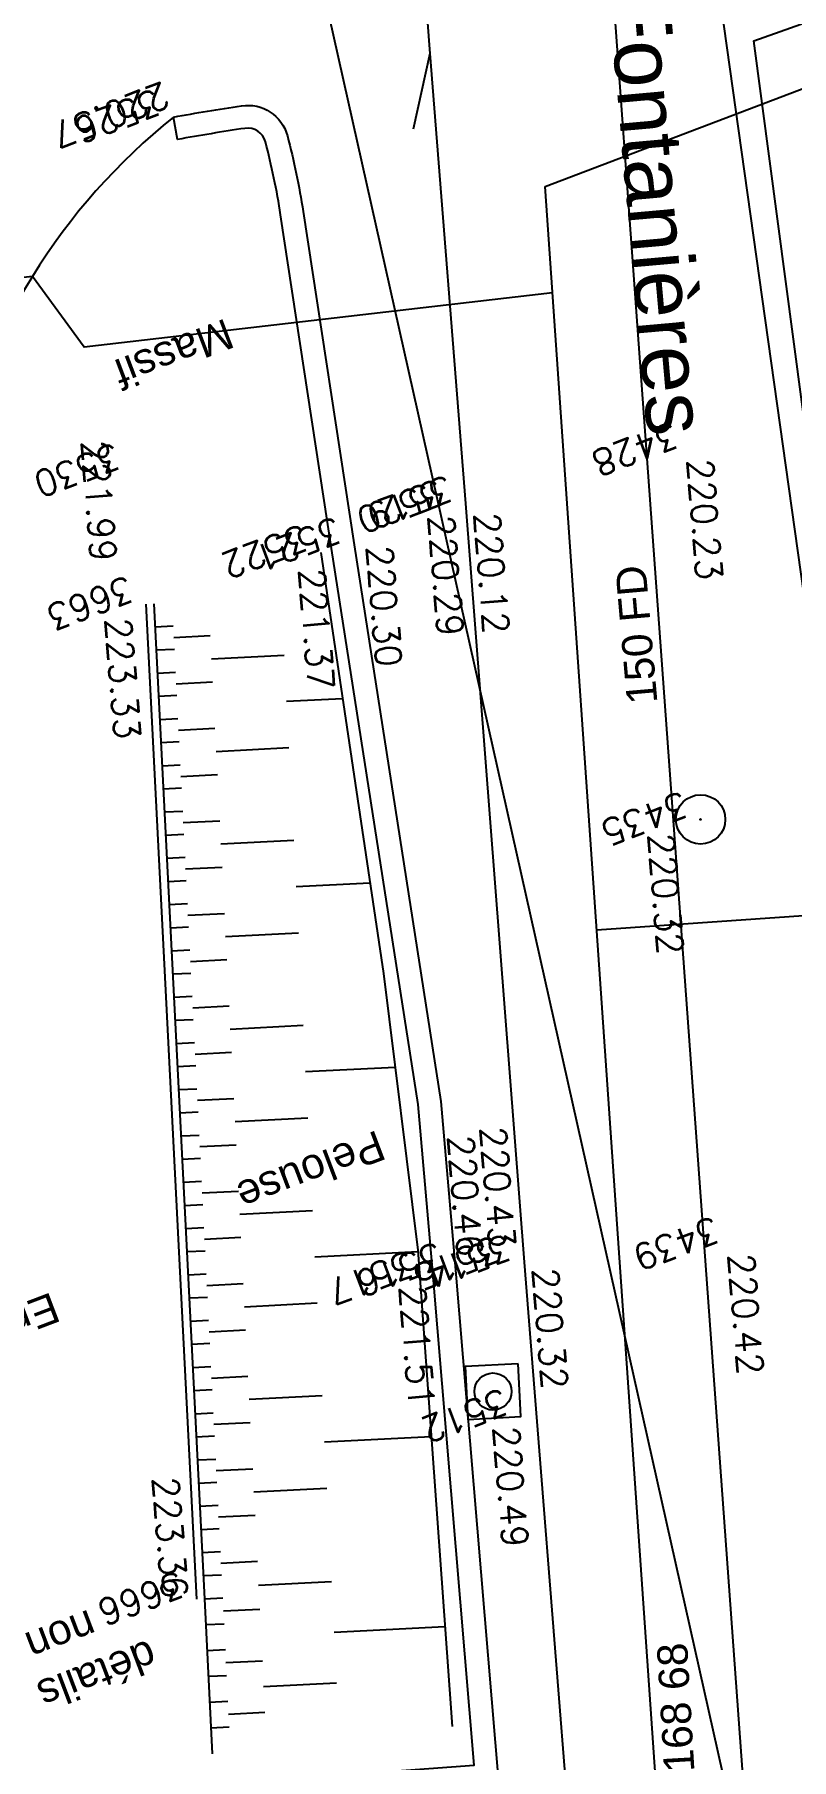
# Model space of a CAD drawing. Header units: centimetres. Extents: x 212517 to 243222, y -357108 to -330212.
# Drawn here: x 216828 to 217824, y -349305 to -347035 of the extents above; entities that cross this region are included whole.
import ezdxf
from ezdxf.enums import TextEntityAlignment as Align
from ezdxf.lldxf.tags import DXFTag

# ---------------------------------------------------------------- set-up
doc = ezdxf.new("R2010")
doc.units = ezdxf.units.CM
doc.layers.get('0').update_dxf_attribs({"color": 252})
for name, color, linetype in [('AEP_SSL', 252, 'Continuous'), ('EDF_SSL', 252, 'Texte-Electricite'), ('Fond topo - AFF', 252, 'Continuous'), ('Fond topo - ASS', 252, 'Continuous'), ('Fond topo - BAT_TXT', 252, 'Continuous'), ('Fond topo - CLO_MUR', 252, 'Continuous'), ('Fond topo - TAL', 252, 'Continuous'), ('Fond topo - TAL_HAC', 252, 'Continuous'), ('Fond topo - VEG_TXT', 252, 'Continuous'), ('Fond topo - VOI_NOM', 252, 'Continuous'), ('Fond topo - VOI_TXT', 252, 'Continuous'), ('Fond topo - Z_500', 252, 'Continuous'), ('GAZ_SSL', 252, 'Texte-GAZ'), ('prlm-VRD', 2, 'Continuous'), ('SA - GAZ-réso', 252, 'Texte-GAZ'), ('TELECOM_SSL', 252, 'Texte-Telecom'), ('UNITAIRE SSL', 252, 'UNITAIRE')]:
    doc.layers.add(name, color=color, linetype=linetype)
for name, color, linetype, plot in [('Fond topo - N', 252, 'Continuous', False), ('Fond topo - NCACHE', 252, 'Continuous', False), ('Fond topo - ZCACHE', 252, 'Continuous', False)]:
    doc.layers.add(name, color=color, linetype=linetype, plot=plot)
doc.layers.add('Fond topo - P', color=252, linetype='Continuous', lineweight=50)
doc.layers.add('Fond topo - VOI', color=252, linetype='Continuous', lineweight=25)
doc.styles.add('2000_ARIAL', font='arial.ttf', dxfattribs={"height": 0.4})
doc.styles.add('Lignes', font='arial.ttf', dxfattribs={"height": 0.35})
doc.styles.add('LignesA', font='arial.ttf', dxfattribs={"height": 0.35})
doc.styles.add('SIMPLEX', font='simplex_.ttf', dxfattribs={"height": 1.25})
doc.styles.add('TP-C_Autocad_Standard', font='simplex_.ttf', dxfattribs={"height": 1})
doc.styles.add('Tronçons', font='arial.ttf', dxfattribs={"height": 0.25})
tags = doc.linetypes.add('L16', pattern=[0.375, 0.3, -0.075]).pattern_tags.tags
tags[6:7] = [DXFTag(74, 4), DXFTag(75, 0), DXFTag(340, '0'), DXFTag(46, 0.0), DXFTag(50, 0.0), DXFTag(44, 0.0), DXFTag(45, 0.0)]
tags[4:5] = [DXFTag(74, 4), DXFTag(75, 0), DXFTag(340, '0'), DXFTag(46, 0.0), DXFTag(50, 0.0), DXFTag(44, 0.0), DXFTag(45, 0.0)]
tags = doc.linetypes.add('L8', pattern=[0.225, 0.15, -0.075]).pattern_tags.tags
tags[6:7] = [DXFTag(74, 4), DXFTag(75, 0), DXFTag(340, '0'), DXFTag(46, 0.0), DXFTag(50, 0.0), DXFTag(44, 0.0), DXFTag(45, 0.0)]
tags[4:5] = [DXFTag(74, 4), DXFTag(75, 0), DXFTag(340, '0'), DXFTag(46, 0.0), DXFTag(50, 0.0), DXFTag(44, 0.0), DXFTag(45, 0.0)]
tags = doc.linetypes.add('Texte-Electricite', pattern='A,5,-0.25,["ELEC",Lignes,S=1,R=0,X=0,Y=-0.18],-1.25', length=6.5).pattern_tags.tags
tags[15:16] = [DXFTag(74, 4), DXFTag(75, 0), DXFTag(340, '0'), DXFTag(46, 0.0), DXFTag(50, 0.0), DXFTag(44, 0.0), DXFTag(45, 0.0)]
tags[4:5] = [DXFTag(74, 4), DXFTag(75, 0), DXFTag(340, '0'), DXFTag(46, 0.0), DXFTag(50, 0.0), DXFTag(44, 0.0), DXFTag(45, 0.0)]
tags = doc.linetypes.add('Texte-GAZ', pattern='A,5,-0.25,["GAZ",Lignes,S=1,R=0,X=0,Y=-0.18],-1.25', length=6.5).pattern_tags.tags
tags[15:16] = [DXFTag(74, 4), DXFTag(75, 0), DXFTag(340, '0'), DXFTag(46, 0.0), DXFTag(50, 0.0), DXFTag(44, 0.0), DXFTag(45, 0.0)]
tags[4:5] = [DXFTag(74, 4), DXFTag(75, 0), DXFTag(340, '0'), DXFTag(46, 0.0), DXFTag(50, 0.0), DXFTag(44, 0.0), DXFTag(45, 0.0)]
tags = doc.linetypes.add('Texte-HT', pattern='A,5,-0.25,["HT",Lignes,S=1,R=0,X=0,Y=-0.18],-1.25', length=6.5).pattern_tags.tags
tags[15:16] = [DXFTag(74, 4), DXFTag(75, 0), DXFTag(340, '0'), DXFTag(46, 0.0), DXFTag(50, 0.0), DXFTag(44, 0.0), DXFTag(45, 0.0)]
tags[4:5] = [DXFTag(74, 4), DXFTag(75, 0), DXFTag(340, '0'), DXFTag(46, 0.0), DXFTag(50, 0.0), DXFTag(44, 0.0), DXFTag(45, 0.0)]
tags = doc.linetypes.add('Texte-Telecom', pattern='A,5,-0.25,["TEL",Lignes,S=1,R=0,X=0,Y=-0.18],-1.25', length=6.5).pattern_tags.tags
tags[15:16] = [DXFTag(74, 4), DXFTag(75, 0), DXFTag(340, '0'), DXFTag(46, 0.0), DXFTag(50, 0.0), DXFTag(44, 0.0), DXFTag(45, 0.0)]
tags[4:5] = [DXFTag(74, 4), DXFTag(75, 0), DXFTag(340, '0'), DXFTag(46, 0.0), DXFTag(50, 0.0), DXFTag(44, 0.0), DXFTag(45, 0.0)]
tags = doc.linetypes.add('Texte-TelecomA', pattern='A,5,-0.25,["TEL",LignesA,S=1,R=0,X=0,Y=-0.18],-1.25', length=6.5).pattern_tags.tags
tags[15:16] = [DXFTag(74, 4), DXFTag(75, 0), DXFTag(340, '0'), DXFTag(46, 0.0), DXFTag(50, 0.0), DXFTag(44, 0.0), DXFTag(45, 0.0)]
tags[4:5] = [DXFTag(74, 4), DXFTag(75, 0), DXFTag(340, '0'), DXFTag(46, 0.0), DXFTag(50, 0.0), DXFTag(44, 0.0), DXFTag(45, 0.0)]
tags = doc.linetypes.add('UNITAIRE', pattern='A,0.25,-0.2,0,-0.2,0.25,-0.3,["UNI",TP-C_Autocad_Standard,S=0.15,R=0,X=-0.1,Y=-0.05],-0.45', length=1.65).pattern_tags.tags
tags[23:24] = [DXFTag(74, 4), DXFTag(75, 0), DXFTag(340, '0'), DXFTag(46, 0.0), DXFTag(50, 0.0), DXFTag(44, 0.0), DXFTag(45, 0.0)]
tags[12:13] = [DXFTag(74, 4), DXFTag(75, 0), DXFTag(340, '0'), DXFTag(46, 0.0), DXFTag(50, 0.0), DXFTag(44, 0.0), DXFTag(45, 0.0)]
tags[10:11] = [DXFTag(74, 4), DXFTag(75, 0), DXFTag(340, '0'), DXFTag(46, 0.0), DXFTag(50, 0.0), DXFTag(44, 0.0), DXFTag(45, 0.0)]
tags[8:9] = [DXFTag(74, 4), DXFTag(75, 0), DXFTag(340, '0'), DXFTag(46, 0.0), DXFTag(50, 0.0), DXFTag(44, 0.0), DXFTag(45, 0.0)]
tags[6:7] = [DXFTag(74, 4), DXFTag(75, 0), DXFTag(340, '0'), DXFTag(46, 0.0), DXFTag(50, 0.0), DXFTag(44, 0.0), DXFTag(45, 0.0)]
tags[4:5] = [DXFTag(74, 4), DXFTag(75, 0), DXFTag(340, '0'), DXFTag(46, 0.0), DXFTag(50, 0.0), DXFTag(44, 0.0), DXFTag(45, 0.0)]

# ---------------------------------------------------------------- blocks, each defined once
blk = doc.blocks.new('AFF04')
at = {"ltscale": 2, "flags": 128}
blk.add_lwpolyline([(0.499143, -0.5), (0.499143, 0.499143), (-0.5, 0.499143), (-0.5, -0.5)], close=True, dxfattribs=at)
at = {"ltscale": 2}
for radius in [0.35, 0.01]:
    blk.add_circle((0, 0), radius, dxfattribs=at)
blk = doc.blocks.new('ASS03')
at = {"ltscale": 2}
for radius in [0.5, 0.01]:
    blk.add_circle((0, 0), radius, dxfattribs=at)
blk = doc.blocks.new('PTOPO')
at = {"layer": 'Fond topo - NCACHE', "style": 'SIMPLEX'}
blk.add_attdef('MAT', text='', height=0.34, dxfattribs=at).set_placement((0.1, -0.1), align=Align.TOP_LEFT)
at = {"layer": 'Fond topo - ZCACHE', "style": 'SIMPLEX'}
blk.add_attdef('ALT', (0.1, 0.1), '', height=0.34, dxfattribs=at)
blk = doc.blocks.new('A$C1F970F0F')
at = {"layer": 'AEP_SSL', "elevation": 0, "flags": 128}
blk.add_lwpolyline([(-10890.7, -1224.8), (-10802.1, 430.3), (-10904.2, 777.7), (-10402.8, 5134.1), (-10036.7, 5902.9), (-10049.7, 6838.6), (-10065.2, 7383.4), (-10119.6, 7625.4)], dxfattribs=at)
at = {"layer": 'EDF_SSL', "linetype": 'Texte-HT', "elevation": 0, "flags": 128}
for points in [[(-10714.9, 525.5), (-10333.3, 3756.6), (-10245.7, 5601.1), (-10249.5, 6014.9), (-10751.5, 5999), (-10982.6, 5985.1), (-11619.2, 5715.3)], [(-10690, 524.3), (-10304.5, 3793.7), (-10238.9, 4986.5), (-8369.9, 5276.1)]]:
    blk.add_lwpolyline(points, dxfattribs=at)
at = {"layer": 'Fond topo - CLO_MUR', "ltscale": 2, "flags": 128}
blk.add_lwpolyline([(-11278.2, 2855.1), (-11022.5, 2825.9), (-10955.5, 3473.2), (-10933.4, 3693.7), (-10909, 4433.8), (-10893.4, 4877.4, 0.026907), (-10895.2, 4975.8, 0.382646), (-10918.3, 4998.1, 0.006707), (-11008.2, 5000.2), (-11007.9, 5030.2, -0.006707), (-10917.2, 5028.1, -0.382646), (-10865.3, 4978, -0.026907), (-10863.4, 4876.3), (-10879, 4432.8), (-10903.4, 3691.8), (-10925.6, 3470.2), (-10995.8, 2792.7), (-11281.6, 2825.3)], format="xyb", dxfattribs=at)
at = {"layer": 'Fond topo - TAL', "linetype": 'L8', "ltscale": 2, "flags": 128}
blk.add_lwpolyline([(-10924.2, 4431.2), (-10946.1, 3871.7), (-10969.2, 3505.5), (-11041.8, 2881.1)], dxfattribs=at)
at = {"layer": 'Fond topo - TAL', "ltscale": 2, "flags": 128}
blk.add_lwpolyline([(-11152.5, 4405.8), (-11330.6, 3106.9), (-11358.6, 2904.7)], dxfattribs=at)
at = {"layer": 'Fond topo - TAL_HAC', "ltscale": 2}
for p, q in [((-11156.6, 4375.6), (-11132.9, 4372.4)), ((-11160.8, 4345.4), (-11137, 4342.2)), ((-11134.9, 4357.3), (-11087.4, 4350.8)), ((-11164.9, 4315.2), (-11141.1, 4312)), ((-11091.5, 4320.5), (-10996.4, 4307.5)), ((-11143.2, 4296.9), (-11095.7, 4290.3)), ((-11169.1, 4285), (-11145.3, 4281.8)), ((-11173.2, 4254.8), (-11149.4, 4251.5)), ((-11004.7, 4247.1), (-10931.8, 4237.1)), ((-11177.3, 4224.6), (-11153.6, 4221.3)), ((-11151.5, 4236.4), (-11103.9, 4229.9)), ((-11108.1, 4199.7), (-11013, 4186.7)), ((-11181.5, 4194.4), (-11157.7, 4191.1)), ((-11185.6, 4164.2), (-11161.8, 4160.9)), ((-11159.8, 4176), (-11112.2, 4169.5)), ((-11189.8, 4134), (-11166, 4130.7)), ((-11168.1, 4115.6), (-11120.5, 4109.1)), ((-11193.9, 4103.8), (-11170.1, 4100.5)), ((-11198, 4073.5), (-11174.3, 4070.3)), ((-11124.6, 4078.9), (-11029.5, 4065.8)), ((-11202.2, 4043.3), (-11178.4, 4040.1)), ((-11176.3, 4055.2), (-11128.8, 4048.7)), ((-11206.3, 4013.1), (-11182.6, 4009.9)), ((-11037.8, 4005.4), (-10941.4, 3992.2)), ((-11210.5, 3982.9), (-11186.7, 3979.7)), ((-11184.6, 3994.8), (-11137.1, 3988.2)), ((-11214.6, 3952.7), (-11190.8, 3949.5)), ((-11141.2, 3958), (-11046.1, 3945)), ((-11192.9, 3934.3), (-11145.4, 3927.8)), ((-11218.8, 3922.5), (-11195, 3919.2)), ((-11222.9, 3892.3), (-11199.1, 3889)), ((-11227, 3862.1), (-11203.3, 3858.8)), ((-11201.2, 3873.9), (-11153.6, 3867.4)), ((-11157.8, 3837.2), (-11062.7, 3824.2)), ((-11231.2, 3831.9), (-11207.4, 3828.6)), ((-11209.5, 3813.5), (-11161.9, 3807)), ((-11235.3, 3801.7), (-11211.5, 3798.4)), ((-11239.5, 3771.5), (-11215.7, 3768.2)), ((-11217.8, 3753.1), (-11170.2, 3746.6)), ((-11070.9, 3763.7), (-10953.9, 3747.7)), ((-11243.6, 3741.2), (-11219.8, 3738)), ((-11247.7, 3711), (-11224, 3707.8)), ((-11174.3, 3716.4), (-11079.2, 3703.3)), ((-11251.9, 3680.8), (-11228.1, 3677.6)), ((-11226, 3692.7), (-11178.5, 3686.2)), ((-11256, 3650.6), (-11232.2, 3647.4)), ((-11234.3, 3632.3), (-11186.8, 3625.7)), ((-11260.2, 3620.4), (-11236.4, 3617.2)), ((-11264.3, 3590.2), (-11240.5, 3586.9)), ((-11190.9, 3595.5), (-11095.8, 3582.5)), ((-11242.6, 3571.8), (-11195, 3565.3)), ((-11268.4, 3560), (-11244.7, 3556.7)), ((-11272.6, 3529.8), (-11248.8, 3526.5)), ((-11104.1, 3522.1), (-10969.5, 3503.6)), ((-11276.7, 3499.6), (-11253, 3496.3)), ((-11250.9, 3511.4), (-11203.3, 3504.9)), ((-11207.5, 3474.7), (-11112.4, 3461.7)), ((-11280.9, 3469.4), (-11257.1, 3466.1)), ((-11259.2, 3451), (-11211.6, 3444.5)), ((-11285, 3439.2), (-11261.2, 3435.9)), ((-11289.2, 3408.9), (-11265.4, 3405.7)), ((-11267.4, 3390.6), (-11219.9, 3384.1)), ((-11293.3, 3378.7), (-11269.5, 3375.5)), ((-11297.4, 3348.5), (-11273.7, 3345.3)), ((-11224, 3353.9), (-11128.9, 3340.8)), ((-11301.6, 3318.3), (-11277.8, 3315.1)), ((-11275.7, 3330.2), (-11228.2, 3323.6)), ((-11305.7, 3288.1), (-11281.9, 3284.8)), ((-11284, 3269.7), (-11236.5, 3263.2)), ((-11137.2, 3280.4), (-10997.6, 3261.3)), ((-11309.9, 3257.9), (-11286.1, 3254.6)), ((-11314, 3227.7), (-11290.2, 3224.4)), ((-11240.6, 3233), (-11145.5, 3220)), ((-11292.3, 3209.3), (-11244.7, 3202.8)), ((-11318.1, 3197.5), (-11294.4, 3194.2)), ((-11322.3, 3167.3), (-11298.5, 3164)), ((-11326.4, 3137.1), (-11302.6, 3133.8)), ((-11300.6, 3148.9), (-11253, 3142.4)), ((-11257.3, 3111.3), (-11162.2, 3098.2)), ((-11330.6, 3106.9), (-11306.8, 3103.6)), ((-11335.2, 3073.2), (-11311.5, 3069.9)), ((-11309.1, 3086.7), (-11261.6, 3080.1)), ((-11339.9, 3039.5), (-11316.1, 3036.2)), ((-11318.5, 3019.3), (-11270.9, 3012.7)), ((-11171.3, 3032), (-11026.6, 3012)), ((-11344.6, 3005.8), (-11320.8, 3002.5)), ((-11275.6, 2979), (-11180.5, 2965.8)), ((-11349.3, 2972.1), (-11325.5, 2968.8)), ((-11327.8, 2951.9), (-11280.3, 2945.3)), ((-11353.9, 2938.4), (-11330.1, 2935.1))]:
    blk.add_line(p, q, dxfattribs=at)
at = {"layer": 'Fond topo - VOI', "ltscale": 2, "flags": 128}
for points in [[(-10597.5, 5618.1), (-10661, 5049.8), (-10724.7, 4459.2), (-10835, 3463.9), (-10968.8, 2225.9), (-11135.3, 714), (-11202.2, 118.6, -0.018575), (-11279.3, -394.2, 0.004565), (-11387.9, -1000.9)], [(-11007.9, 5030.2, 0.172051), (-11380.9, 4623.1, 0.056774), (-11425.3, 4473)]]:
    blk.add_lwpolyline(points, format="xyb", dxfattribs=at)
for points in [[(-10661, 5049.8), (-10700.9, 4956)], [(-11340.5, 3108.2), (-11162.4, 4407.2)]]:
    blk.add_lwpolyline(points, dxfattribs=at)
at = {"layer": 'GAZ_SSL', "linetype": 'Texte-GAZ', "elevation": 0, "flags": 128}
blk.add_lwpolyline([(-10544.3, 4849.5), (-2844.4, 6215.2), (-619.1, 6565.4), (-558.7, 6580.8), (-429.5, 7139.2), (-208.1, 8868.9), (360.7, 9157.9), (425, 9327.6), (4535.2, 11485.1), (4713.3, 11477.5), (5559.7, 11914.2), (6091.2, 12178.6), (6293, 12126.4), (6627.3, 11179.9), (7472.8, 9124.5), (7947.1, 9062.5), (8070.8, 8793.5), (8796.8, 9110.1), (9553.6, 9252.3)], dxfattribs=at)
at = {"layer": 'GAZ_SSL', "elevation": 0, "flags": 128}
for points in [[(-10560.8, 4710.3), (-11179.7, 4754.5), (-11229.4, 4858.7), (-11826.8, 4905.5)], [(-11201.4, -699.5), (-10544.3, 4849.5)]]:
    blk.add_lwpolyline(points, dxfattribs=at)
at = {"layer": 'SA - GAZ-réso', "ltscale": 0.75, "elevation": 0, "flags": 128}
blk.add_lwpolyline([(-9260.8, 3894.7), (-9890.9, 3784), (-10659.7, 3875.1)], dxfattribs=at)
at = {"layer": 'TELECOM_SSL', "linetype": 'Texte-TelecomA', "elevation": 0, "flags": 128}
blk.add_lwpolyline([(-10511.1, -982.4), (-9947.5, 4198.4, 0.105936), (-10040.5, 7648)], format="xyb", dxfattribs=at)
at = {"layer": 'UNITAIRE SSL', "ltscale": 2, "elevation": 0, "flags": 128}
blk.add_lwpolyline([(-10670, 1767.4), (-10839.1, 6842.2)], dxfattribs=at)
at = {"layer": 'Fond topo - AFF', "linetype": 'L16', "ltscale": 2, "xscale": 69.74915149105698, "yscale": 69.74915149105698, "zscale": 99.99999999999997, "rotation": 82.22195484141328}
blk.add_blockref('AFF04', (-10906.8, 3304.2), dxfattribs=at)
at = {"layer": 'Fond topo - ASS', "ltscale": 2, "xscale": 65, "yscale": 65, "zscale": 99.99999999999997, "rotation": 78.40252969303506}
blk.add_blockref('ASS03', (-10498.2, 3993), dxfattribs=at)
at = {"layer": 'Fond topo - P', "ltscale": 2}
ref = blk.add_blockref('PTOPO', (-11007.9, 5030.2), dxfattribs=dict(at, xscale=99.99999999999994, yscale=99.99999999999994, zscale=99.99999999999994, rotation=190.0656205306617))
ref.add_attrib('MAT', '3526', dxfattribs={"layer": 'Fond topo - N', "color": 0, "ltscale": 2, "height": 34, "rotation": 190.0656, "style": 'SIMPLEX'}).set_placement((-11019.5, 5038.3), align=Align.TOP_LEFT)
ref.add_attrib('ALT', '220.57', (-11012.7, 5078.7), dxfattribs={"layer": 'Fond topo - Z_500', "color": 0, "ltscale": 2, "height": 34, "rotation": 190.0656, "style": 'SIMPLEX'})
ref = blk.add_blockref('PTOPO', (-11146.8, 4582.4), dxfattribs=dict(at, xscale=99.99999999999994, yscale=99.99999999999994, zscale=99.99999999999994, rotation=190.0656205306617))
ref.add_attrib('MAT', '3530', dxfattribs={"layer": 'Fond topo - N', "color": 0, "ltscale": 2, "height": 34, "rotation": 190.0656, "style": 'SIMPLEX'}).set_placement((-11158.4, 4590.5), align=Align.TOP_LEFT)
ref.add_attrib('ALT', '221.99', (-11206.7, 4633.8), dxfattribs={"layer": 'Fond topo - Z_500', "color": 0, "ltscale": 2, "height": 34, "rotation": 263.9174, "style": 'SIMPLEX'})
ref = blk.add_blockref('PTOPO', (-10738.2, 4456.7), dxfattribs=dict(at, xscale=99.99999999999994, yscale=99.99999999999994, zscale=99.99999999999994, rotation=190.0656205306617))
ref.add_attrib('MAT', '3520', dxfattribs={"layer": 'Fond topo - N', "color": 0, "ltscale": 2, "height": 34, "rotation": 190.0656, "style": 'SIMPLEX'}).set_placement((-10749.8, 4464.8), align=Align.TOP_LEFT)
ref.add_attrib('ALT', '220.29', (-10776.5, 4452.1), dxfattribs={"layer": 'Fond topo - Z_500', "color": 0, "ltscale": 2, "height": 34, "rotation": 263.9174, "style": 'SIMPLEX'})
ref = blk.add_blockref('PTOPO', (-10724.7, 4459.2), dxfattribs=dict(at, xscale=99.99999999999994, yscale=99.99999999999994, zscale=99.99999999999994, rotation=190.0656205306617))
ref.add_attrib('MAT', '3519', dxfattribs={"layer": 'Fond topo - N', "color": 0, "ltscale": 2, "height": 34, "rotation": 190.0656, "style": 'SIMPLEX'}).set_placement((-10736.3, 4467.3), align=Align.TOP_LEFT)
ref.add_attrib('ALT', '220.12', (-10716.7, 4444.2), dxfattribs={"layer": 'Fond topo - Z_500', "color": 0, "ltscale": 2, "height": 34, "rotation": 263.9174, "style": 'SIMPLEX'})
ref = blk.add_blockref('PTOPO', (-10419.8, 4473), dxfattribs=dict(at, xscale=99.99999999999994, yscale=99.99999999999994, zscale=99.99999999999994, rotation=190.0656205306617))
ref.add_attrib('MAT', '3428', dxfattribs={"layer": 'Fond topo - N', "color": 0, "ltscale": 2, "height": 34, "rotation": 190.0656, "style": 'SIMPLEX'}).set_placement((-10431.4, 4481.1), align=Align.TOP_LEFT)
ref.add_attrib('ALT', '220.23', (-10427.9, 4461.4), dxfattribs={"layer": 'Fond topo - Z_500', "color": 0, "ltscale": 2, "height": 34, "rotation": 263.9174, "style": 'SIMPLEX'})
ref = blk.add_blockref('PTOPO', (-10879, 4432.8), dxfattribs=dict(at, xscale=99.99999999999994, yscale=99.99999999999994, zscale=99.99999999999994, rotation=190.0656205306617))
ref.add_attrib('MAT', '3521', dxfattribs={"layer": 'Fond topo - N', "color": 0, "ltscale": 2, "height": 34, "rotation": 190.0656, "style": 'SIMPLEX'}).set_placement((-10890.6, 4440.9), align=Align.TOP_LEFT)
ref.add_attrib('ALT', '220.30', (-10863.7, 4427.9), dxfattribs={"layer": 'Fond topo - Z_500', "color": 0, "ltscale": 2, "height": 34, "rotation": 263.9174, "style": 'SIMPLEX'})
ref = blk.add_blockref('PTOPO', (-10924.2, 4431.2), dxfattribs=dict(at, xscale=99.99999999999994, yscale=99.99999999999994, zscale=99.99999999999994, rotation=190.0656205306617))
ref.add_attrib('MAT', '3522', dxfattribs={"layer": 'Fond topo - N', "color": 0, "ltscale": 2, "height": 34, "rotation": 190.0656, "style": 'SIMPLEX'}).set_placement((-10935.7, 4439.3), align=Align.TOP_LEFT)
ref.add_attrib('ALT', '221.37', (-10956.9, 4414.7), dxfattribs={"layer": 'Fond topo - Z_500', "color": 0, "ltscale": 2, "height": 34, "rotation": 263.9174, "style": 'SIMPLEX'})
ref = blk.add_blockref('PTOPO', (-11162.4, 4407.2), dxfattribs=dict(at, xscale=99.99999999999994, yscale=99.99999999999994, zscale=99.99999999999994, rotation=190.0656205306617))
ref.add_attrib('MAT', '3663', dxfattribs={"layer": 'Fond topo - N', "color": 0, "ltscale": 2, "height": 34, "rotation": 190.0656, "style": 'SIMPLEX'}).set_placement((-11174, 4415.3), align=Align.TOP_LEFT)
ref.add_attrib('ALT', '223.33', (-11219.5, 4398.1), dxfattribs={"layer": 'Fond topo - Z_500', "color": 0, "ltscale": 2, "height": 34, "rotation": 263.9174, "style": 'SIMPLEX'})
ref = blk.add_blockref('PTOPO', (-10498.2, 3993), dxfattribs=dict(at, xscale=99.99999999999994, yscale=99.99999999999994, zscale=99.99999999999994, rotation=190.0656205306617))
ref.add_attrib('MAT', '3435', dxfattribs={"layer": 'Fond topo - N', "color": 0, "ltscale": 2, "height": 34, "rotation": 190.0656, "style": 'SIMPLEX'}).set_placement((-10509.8, 4001.1), align=Align.TOP_LEFT)
ref.add_attrib('ALT', '220.32', (-10570.1, 3986.8), dxfattribs={"layer": 'Fond topo - Z_500', "color": 0, "ltscale": 2, "height": 34, "rotation": 263.9174, "style": 'SIMPLEX'})
ref = blk.add_blockref('PTOPO', (-10925.6, 3470.2), dxfattribs=dict(at, xscale=99.99999999999994, yscale=99.99999999999994, zscale=99.99999999999994, rotation=190.0656205306617))
ref.add_attrib('MAT', '3516', dxfattribs={"layer": 'Fond topo - N', "color": 0, "ltscale": 2, "height": 34, "rotation": 190.0656, "style": 'SIMPLEX'}).set_placement((-10937.2, 3478.3), align=Align.TOP_LEFT)
ref.add_attrib('ALT', '220.46', (-10903.1, 3645.6), dxfattribs={"layer": 'Fond topo - Z_500', "color": 0, "ltscale": 2, "height": 34, "rotation": 263.9174, "style": 'SIMPLEX'})
ref = blk.add_blockref('PTOPO', (-10850.3, 3464.3), dxfattribs=dict(at, xscale=99.99999999999994, yscale=99.99999999999994, zscale=99.99999999999994, rotation=190.0656205306617))
ref.add_attrib('MAT', '3515', dxfattribs={"layer": 'Fond topo - N', "color": 0, "ltscale": 2, "height": 34, "rotation": 190.0656, "style": 'SIMPLEX'}).set_placement((-10861.9, 3472.4), align=Align.TOP_LEFT)
ref.add_attrib('ALT', '220.43', (-10859.1, 3648.9), dxfattribs={"layer": 'Fond topo - Z_500', "color": 0, "ltscale": 2, "height": 34, "rotation": 263.9174, "style": 'SIMPLEX'})
ref = blk.add_blockref('PTOPO', (-10964.9, 3466.2), dxfattribs=dict(at, xscale=99.99999999999994, yscale=99.99999999999994, zscale=99.99999999999994, rotation=190.0656205306617))
ref.add_attrib('MAT', '3517', dxfattribs={"layer": 'Fond topo - N', "color": 0, "ltscale": 2, "height": 34, "rotation": 190.0656, "style": 'SIMPLEX'}).set_placement((-10976.5, 3474.3), align=Align.TOP_LEFT)
ref.add_attrib('ALT', '221.51', (-11002.5, 3462.9), dxfattribs={"layer": 'Fond topo - Z_500', "color": 0, "ltscale": 2, "height": 34, "rotation": 263.9174, "style": 'SIMPLEX'})
ref = blk.add_blockref('PTOPO', (-10835, 3463.9), dxfattribs=dict(at, xscale=99.99999999999994, yscale=99.99999999999994, zscale=99.99999999999994, rotation=190.0656205306617))
ref.add_attrib('MAT', '3514', dxfattribs={"layer": 'Fond topo - N', "color": 0, "ltscale": 2, "height": 34, "rotation": 190.0656, "style": 'SIMPLEX'}).set_placement((-10846.5, 3472), align=Align.TOP_LEFT)
ref.add_attrib('ALT', '220.32', (-10826.1, 3453.3), dxfattribs={"layer": 'Fond topo - Z_500', "color": 0, "ltscale": 2, "height": 34, "rotation": 263.9174, "style": 'SIMPLEX'})
ref = blk.add_blockref('PTOPO', (-10561.3, 3435.6), dxfattribs=dict(at, xscale=99.99999999999994, yscale=99.99999999999994, zscale=99.99999999999994, rotation=190.0656205306617))
ref.add_attrib('MAT', '3439', dxfattribs={"layer": 'Fond topo - N', "color": 0, "ltscale": 2, "height": 34, "rotation": 190.0656, "style": 'SIMPLEX'}).set_placement((-10572.9, 3443.7), align=Align.TOP_LEFT)
ref.add_attrib('ALT', '220.42', (-10569.4, 3424), dxfattribs={"layer": 'Fond topo - Z_500', "color": 0, "ltscale": 2, "height": 34, "rotation": 263.9174, "style": 'SIMPLEX'})
ref = blk.add_blockref('PTOPO', (-10877, 3264.9), dxfattribs=dict(at, xscale=99.99999999999994, yscale=99.99999999999994, zscale=99.99999999999994, rotation=190.0656205306617))
ref.add_attrib('MAT', '3512', dxfattribs={"layer": 'Fond topo - N', "color": 0, "ltscale": 2, "height": 34, "rotation": 190.0656, "style": 'SIMPLEX'}).set_placement((-10888.6, 3273), align=Align.TOP_LEFT)
ref.add_attrib('ALT', '220.49', (-10915.6, 3258.3), dxfattribs={"layer": 'Fond topo - Z_500', "color": 0, "ltscale": 2, "height": 34, "rotation": 263.9174, "style": 'SIMPLEX'})
ref = blk.add_blockref('PTOPO', (-11340.5, 3108.2), dxfattribs=dict(at, xscale=99.99999999999994, yscale=99.99999999999994, zscale=99.99999999999994, rotation=190.0656205306617))
ref.add_attrib('MAT', '3666', dxfattribs={"layer": 'Fond topo - N', "color": 0, "ltscale": 2, "height": 34, "rotation": 190.0656, "style": 'SIMPLEX'}).set_placement((-11352.1, 3116.3), align=Align.TOP_LEFT)
ref.add_attrib('ALT', '223.36', (-11368.5, 3276.2), dxfattribs={"layer": 'Fond topo - Z_500', "color": 0, "ltscale": 2, "height": 34, "rotation": 263.9174, "style": 'SIMPLEX'})
at = {"layer": 'AEP_SSL', "style": 'Tronçons'}
blk.add_text('150 FD', height=40, rotation=84.2504, dxfattribs=at).set_placement((-10525.4, 4154.3))
at = {"layer": 'Fond topo - BAT_TXT', "style": '2000_ARIAL'}
for s, p in [('non  représentés', (-11482.7, 3121.9)), ('détails  topographiques', (-11412.1, 3068.2))]:
    blk.add_text(s, height=40, rotation=190.0656, dxfattribs=at).set_placement(p)
at = {"layer": 'Fond topo - VEG_TXT', "style": '2000_ARIAL'}
for s, p in [('Massif', (-10989.6, 4757.6)), ('Pelouse', (-10992.4, 3671))]:
    blk.add_text(s, height=40, rotation=190.0656, dxfattribs=at).set_placement(p)
at = {"layer": 'Fond topo - VOI_NOM', "style": '2000_ARIAL'}
blk.add_text('Rue  de  Fontanières', height=80, rotation=264.351, dxfattribs=at).set_placement((-10370.3, 5538.2))
at = {"layer": 'Fond topo - VOI_TXT', "style": '2000_ARIAL'}
blk.add_text('Enrobé', height=40, rotation=190.0656, dxfattribs=at).set_placement((-11453.1, 3541.2))
at = {"layer": 'GAZ_SSL', "style": 'Tronçons'}
blk.add_text('AC 168 68', height=40, rotation=82.5691, dxfattribs=at).set_placement((-10751.3, 2671))

msp = doc.modelspace()

# ---------------------------------------------------------------- block references
at = {"layer": 'prlm-VRD', "rotation": 10.72360141139323}
msp.add_blockref('A$C1F970F0F', (228762.2, -350037.5), dxfattribs=at)

doc.saveas('drawing.dxf')
